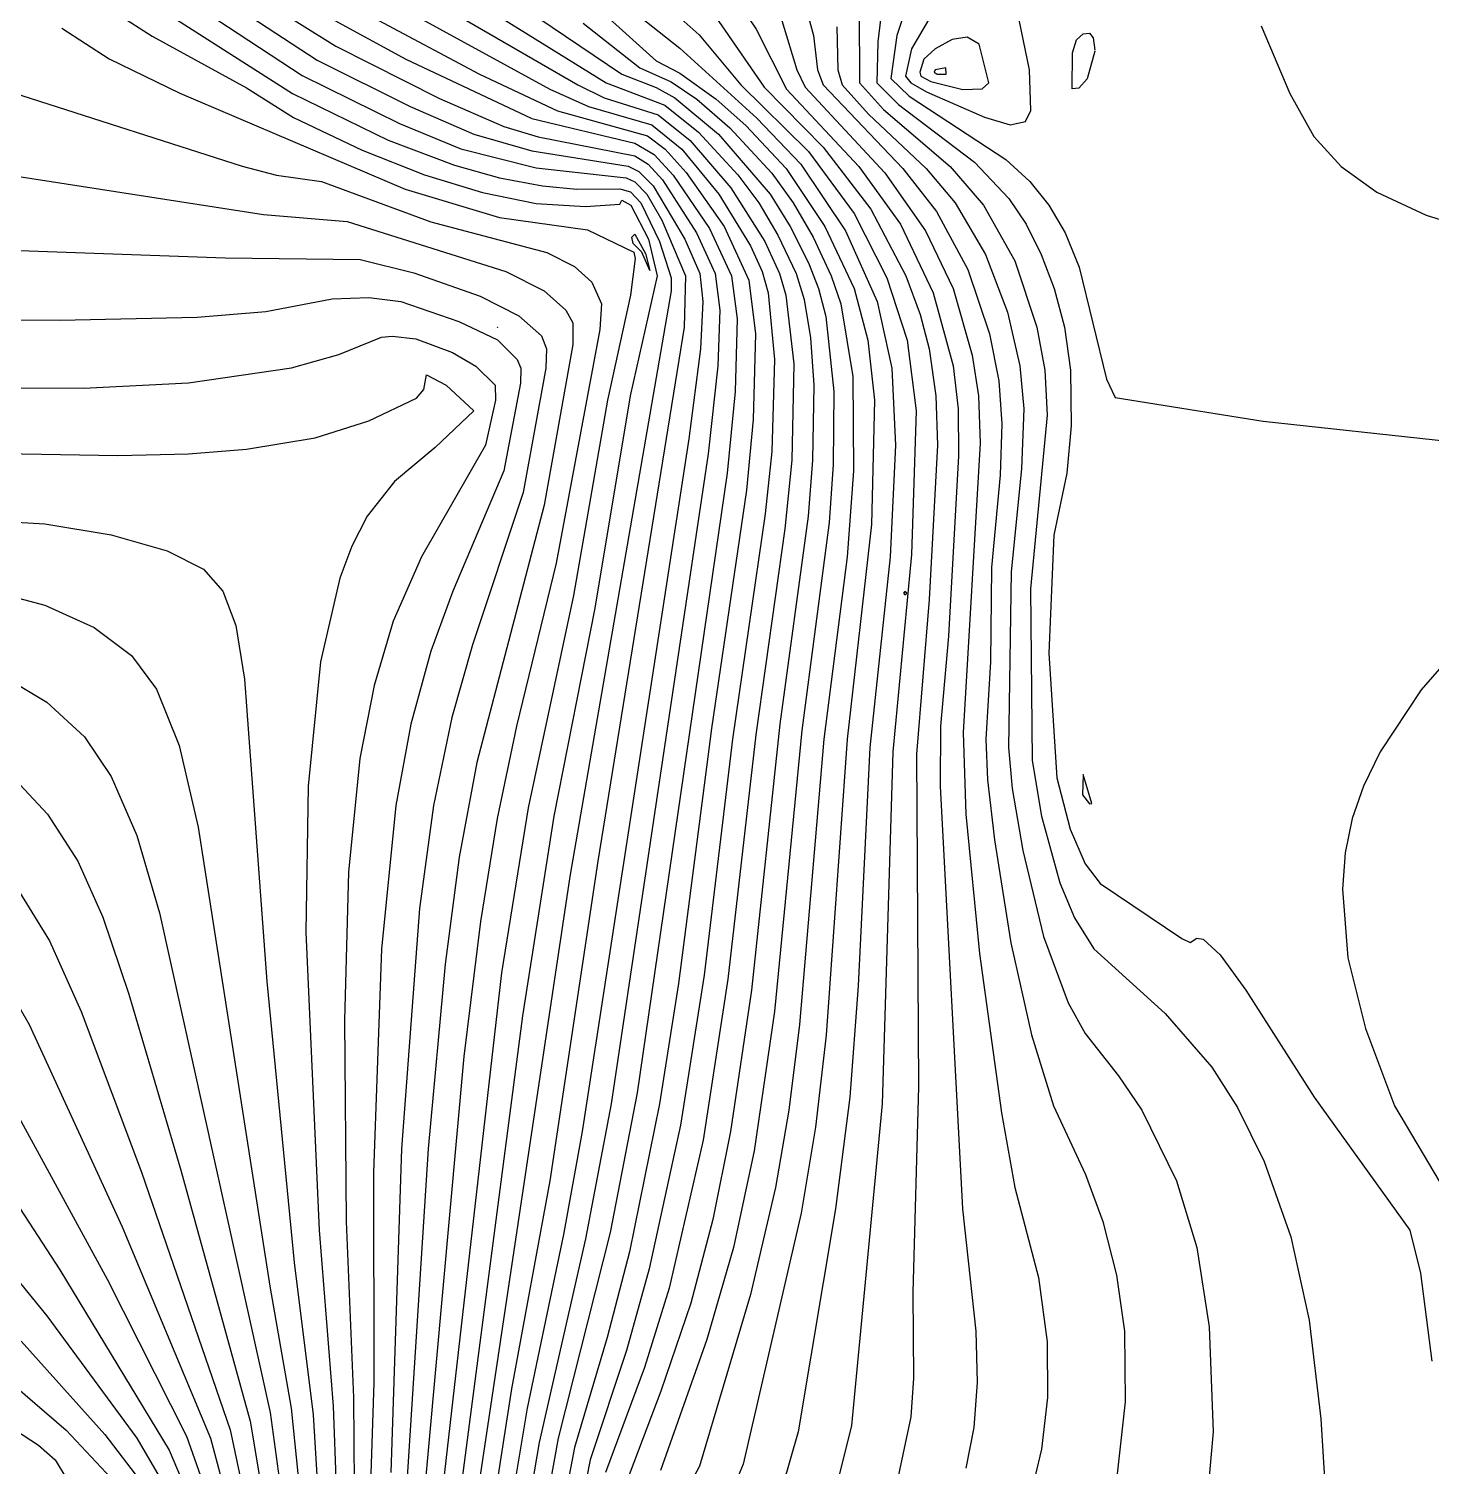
# Model space of a CAD drawing. Header units: inches. Extents: x 2608994 to 2618701, y 1261813 to 1271655.
# Drawn here: x 2611979 to 2612763, y 1264345 to 1265149 of the extents above; entities that cross this region are included whole.
import ezdxf

# ---------------------------------------------------------------- set-up
doc = ezdxf.new("R2010")
doc.units = ezdxf.units.IN
doc.header["$MEASUREMENT"] = 0

msp = doc.modelspace()

# ---------------------------------------------------------------- linework, layer by layer
for points, elevation in [([(2612206, 1265246.78), (2612342.8, 1265138.55), (2612386, 1265099.36), (2612410.51, 1265073.52), (2612435.47, 1265036.32), (2612453.17, 1264996.72), (2612461.45, 1264959.52), (2612463.47, 1264916.32), (2612460.47, 1264853.92), (2612449.09, 1264747.12), (2612442.56, 1264613.92), (2612437.94, 1264551.52), (2612429.94, 1264489.12), (2612409.06, 1264364.32), (2612400.19, 1264333.12)], 282), ([(2612146, 1265235.13), (2612310.32, 1265123.92), (2612329.6, 1265116.46), (2612340.03, 1265110.72), (2612364.4, 1265090.32), (2612393.36, 1265056.72), (2612404.55, 1265038.72), (2612414.77, 1265018.32), (2612420.49, 1265003.92), (2612424.46, 1264988.32), (2612428.97, 1264946.32), (2612428.55, 1264905.52), (2612426.38, 1264873.12), (2612411.05, 1264756.72), (2612395.86, 1264599.52), (2612384.43, 1264521.52), (2612372.81, 1264467.52), (2612358.01, 1264415.92), (2612332.12, 1264342.72)], 285), ([(2612028.4, 1265215.92), (2612150.47, 1265139.52), (2612208.4, 1265110.4), (2612244.4, 1265094.67), (2612263.6, 1265088.87), (2612317.6, 1265078.19), (2612325.07, 1265073.52), (2612333.2, 1265064.77), (2612352.19, 1265035.12), (2612362.69, 1265012.32), (2612365.14, 1264991.92), (2612364.05, 1264960.72), (2612358.71, 1264911.52), (2612304.37, 1264547.92), (2612290.07, 1264472.32), (2612264.07, 1264358.32), (2612255.97, 1264310.32)], 291), ([(2612005.6, 1265205.92), (2612131.6, 1265123.18), (2612186.04, 1265096.32), (2612220.4, 1265082.18), (2612262.4, 1265071.53), (2612312.8, 1265065.88), (2612317.6, 1265063.65), (2612324.33, 1265056.72), (2612332.87, 1265042.32), (2612346.03, 1265011.12), (2612345.3, 1264982.32), (2612296.88, 1264683.52), (2612270.07, 1264504.72), (2612248.65, 1264388.32), (2612237.29, 1264315.12)], 293), ([(2612051.2, 1265189.92), (2612140, 1265131.8), (2612191.89, 1265105.92), (2612227.6, 1265090.28), (2612260, 1265081.05), (2612314, 1265072.44), (2612320, 1265069.54), (2612328.01, 1265061.52), (2612345.69, 1265031.52), (2612354.12, 1265012.32), (2612355.75, 1264996.72), (2612354.34, 1264970.32), (2612347.79, 1264919.92), (2612288.12, 1264532.32), (2612277.8, 1264474.72), (2612257.47, 1264377.52), (2612246.65, 1264312.72)], 292), ([(2612477.79, 1265186.32), (2612464.26, 1265145.52), (2612460.91, 1265121.52), (2612471.2, 1265111.61), (2612525.2, 1265076.16), (2612538.58, 1265063.92), (2612549.37, 1265050.72), (2612558.45, 1265035.12), (2612566.27, 1265015.92), (2612581.6, 1264953.19), (2612586.4, 1264943.07), (2612669.2, 1264929.87), (2612772.4, 1264918.59)], 273), ([(2612536.19, 1265097.52), (2612539.24, 1265103.52), (2612538.39, 1265126.32), (2612529.25, 1265170.72), (2612522.8, 1265182.27), (2612518, 1265185.01), (2612512, 1265184.94), (2612500, 1265176.74), (2612482, 1265154.26), (2612472.4, 1265138.12), (2612469.14, 1265122.72), (2612472.07, 1265119.12), (2612480.8, 1265113.98), (2612513.2, 1265099.78), (2612527.6, 1265095.66), (2612536.19, 1265097.52)], 272), ([(2612024.8, 1265177.93), (2612126.11, 1265113.12), (2612179.6, 1265087.02), (2612216.8, 1265072.98), (2612242, 1265065.99), (2612266, 1265061.41), (2612285.2, 1265059.66), (2612309.2, 1265059.86), (2612315.2, 1265058.09), (2612320.96, 1265051.92), (2612331.5, 1265030.32), (2612337.98, 1265009.92), (2612337.94, 1265002.72), (2612281.23, 1264675.12), (2612227.88, 1264317.52)], 294), ([(2612457.83, 1265177.92), (2612453.67, 1265141.92), (2612453.04, 1265119.12), (2612465.2, 1265106.86), (2612507.73, 1265074.72), (2612526.92, 1265054.32), (2612536.58, 1265039.92), (2612545.04, 1265023.12), (2612552.19, 1265003.92), (2612557.96, 1264982.32), (2612561.37, 1264958.32), (2612561.73, 1264927.12), (2612559.3, 1264900.72), (2612552.08, 1264865.92), (2612549.36, 1264799.92), (2612553.74, 1264730.32), (2612561.27, 1264701.52), (2612569.6, 1264682.03), (2612578, 1264671.13), (2612623.6, 1264640.41), (2612628.4, 1264638.13), (2612632, 1264640.52), (2612635.6, 1264640.04), (2612645.2, 1264631.27), (2612659.5, 1264611.52), (2612697.77, 1264551.52), (2612751.24, 1264477.12), (2612757.18, 1264453.12), (2612763.56, 1264403.92)], 274), ([(2612009.2, 1265170.04), (2612047.6, 1265145.13), (2612100.4, 1265116.32), (2612126.8, 1265099.7), (2612165.2, 1265081.35), (2612200, 1265067.62), (2612232.4, 1265057.69), (2612262.4, 1265051.56), (2612290, 1265049.82), (2612309.2, 1265051.15), (2612310.4, 1265053.44), (2612315.39, 1265050.72), (2612325.4, 1265031.52), (2612330.16, 1265011.12), (2612315.09, 1264943.92), (2612295.22, 1264825.12), (2612272.29, 1264708.72), (2612254.9, 1264597.12), (2612217.72, 1264312.72)], 295), ([(2612194.82, 1265170.72), (2612285.77, 1265117.92), (2612300.45, 1265110.72), (2612330.8, 1265101.08), (2612348.6, 1265086.72), (2612371.44, 1265060.32), (2612390.33, 1265030.32), (2612398.57, 1265012.32), (2612402.12, 1265000.32), (2612406.56, 1264961.92), (2612405.57, 1264907.92), (2612401.67, 1264869.52), (2612385.33, 1264754.32), (2612369.79, 1264617.52), (2612355.82, 1264527.52), (2612336.81, 1264444.72), (2612323, 1264400.32), (2612301.21, 1264341.52)], 287), ([(2612212.85, 1265174.32), (2612301.58, 1265119.12), (2612334.4, 1265106.56), (2612353.37, 1265091.52), (2612375.21, 1265067.52), (2612387.05, 1265051.92), (2612397.73, 1265033.92), (2612407.89, 1265012.32), (2612412.39, 1264997.92), (2612416.02, 1264976.32), (2612417.79, 1264949.92), (2612417.12, 1264907.92), (2612414.73, 1264876.72), (2612398.74, 1264760.32), (2612382.99, 1264611.52), (2612371.28, 1264532.32), (2612361.23, 1264483.12), (2612348.92, 1264436.32), (2612332.3, 1264387.12), (2612314.51, 1264340.32)], 286), ([(2612184.44, 1265162.32), (2612270.13, 1265115.52), (2612291.74, 1265105.92), (2612327.2, 1265095.58), (2612343.94, 1265081.92), (2612364.74, 1265056.72), (2612382.41, 1265027.92), (2612388.92, 1265013.52), (2612392.33, 1265001.52), (2612395.85, 1264964.32), (2612394.28, 1264912.72), (2612390.56, 1264877.92), (2612372.35, 1264751.92), (2612356.37, 1264619.92), (2612343.2, 1264535.92), (2612325.77, 1264455.52), (2612312.93, 1264409.92), (2612292.66, 1264348.72), (2612283.64, 1264303.12)], 288), ([(2612336.8, 1265160.88), (2612353.6, 1265145.97), (2612376.97, 1265117.92), (2612414.74, 1265080.72), (2612440.32, 1265045.92), (2612458.74, 1265009.92), (2612469.97, 1264975.12), (2612475, 1264935.52), (2612472.36, 1264855.12), (2612462.1, 1264744.72), (2612456.06, 1264547.92), (2612438.93, 1264367.92), (2612430.94, 1264335.52)], 281), ([(2612376.66, 1265162.32), (2612385.58, 1265149.12), (2612402.57, 1265115.52), (2612443.03, 1265072.32), (2612466.24, 1265039.92), (2612484.54, 1265001.52), (2612495.76, 1264960.72), (2612498.51, 1264936.72), (2612498.78, 1264910.32), (2612493.11, 1264809.52), (2612488.74, 1264759.12), (2612488.44, 1264725.52), (2612500.96, 1264489.12), (2612508.37, 1264420.72), (2612509.25, 1264391.92), (2612507.25, 1264366.72), (2612502.9, 1264343.92)], 279), ([(2611788.86, 1265157.52), (2611790.48, 1265111.92), (2611792.18, 1265104.72), (2611795.68, 1265098.72), (2611809.13, 1265089.12), (2611824.4, 1265084.2), (2611846, 1265080.27), (2611972, 1265066.93), (2612110, 1265045.4), (2612156.8, 1265041.57), (2612245.56, 1265013.52), (2612266.88, 1265002.72), (2612279.04, 1264991.92), (2612282.93, 1264984.72), (2612283.07, 1264972.72), (2612266.93, 1264882.72), (2612229.2, 1264738.72), (2612219.45, 1264685.92), (2612211.61, 1264625.92), (2612202.09, 1264522.72), (2612188.56, 1264312.72)], 298), ([(2612147.78, 1265155.12), (2612189.5, 1265132.32), (2612260, 1265099.12), (2612317.6, 1265085.38), (2612328.4, 1265078.98), (2612339.2, 1265067.4), (2612359.49, 1265037.52), (2612371.77, 1265011.12), (2612374.88, 1264987.12), (2612373.81, 1264946.32), (2612369.32, 1264900.72), (2612319, 1264553.92), (2612303.81, 1264475.92), (2612274.83, 1264360.72), (2612265.38, 1264309.12)], 290), ([(2612171.2, 1265155.67), (2612230.86, 1265123.92), (2612274.4, 1265103.46), (2612324.8, 1265089.38), (2612334.69, 1265081.92), (2612346.4, 1265068.9), (2612367.65, 1265038.72), (2612381.38, 1265008.72), (2612385.1, 1264978.72), (2612383.96, 1264930.72), (2612380.15, 1264891.12), (2612360.5, 1264757.92), (2612342.14, 1264615.12), (2612331.53, 1264547.92), (2612314.6, 1264465.12), (2612302.23, 1264417.12), (2612284, 1264355.64), (2612274.59, 1264306.72)], 289), ([(2612288.8, 1265152.37), (2612320.41, 1265127.52), (2612338, 1265119.68), (2612352.4, 1265109.99), (2612370.82, 1265093.92), (2612394.4, 1265068.46), (2612406.24, 1265051.92), (2612417.38, 1265032.72), (2612427.52, 1265011.12), (2612432.91, 1264995.52), (2612439.64, 1264954.72), (2612439.97, 1264901.92), (2612436.38, 1264853.92), (2612423.4, 1264751.92), (2612409.87, 1264592.32), (2612403.81, 1264544.32), (2612396.4, 1264501.12), (2612382.37, 1264441.12), (2612353.94, 1264345.12), (2612343, 1264324.72)], 284), ([(2612299.6, 1265158.35), (2612329.6, 1265131.47), (2612342.8, 1265124.5), (2612363.2, 1265110.01), (2612379.86, 1265095.12), (2612402.31, 1265071.12), (2612423.95, 1265038.72), (2612440.31, 1265003.92), (2612447.98, 1264975.12), (2612451.68, 1264941.52), (2612450.11, 1264871.92), (2612436.37, 1264751.92), (2612424.66, 1264586.32), (2612418.7, 1264534.72), (2612410.67, 1264486.72), (2612378.25, 1264346.32), (2612370.82, 1264328.32)], 283), ([(2612362.53, 1265156.32), (2612390.08, 1265116.72), (2612423.06, 1265083.12), (2612449.67, 1265048.32), (2612469.23, 1265011.12), (2612477.23, 1264989.52), (2612482.31, 1264970.32), (2612486.15, 1264943.92), (2612487.03, 1264916.32), (2612482.42, 1264829.92), (2612475.19, 1264743.52), (2612476.38, 1264557.52), (2612473.22, 1264442.32), (2612473.54, 1264394.32), (2612472.03, 1264372.72), (2612464.37, 1264336.72)], 280), ([(2612399.86, 1265153.92), (2612408.27, 1265126.32), (2612412.93, 1265116.72), (2612457.56, 1265068.72), (2612480.35, 1265036.32), (2612495.67, 1265003.92), (2612506.48, 1264966.72), (2612509.98, 1264943.92), (2612510.88, 1264917.52), (2612501.38, 1264755.52), (2612502.94, 1264709.92), (2612510.55, 1264631.92), (2612522.8, 1264542.8), (2612530.35, 1264501.12), (2612543.54, 1264450.72), (2612548.34, 1264414.72), (2612548.56, 1264383.52), (2612545.25, 1264354.72), (2612538.07, 1264324.72)], 278), ([(2612413.75, 1265159.92), (2612417.65, 1265145.52), (2612419.95, 1265126.32), (2612423.1, 1265117.92), (2612467.65, 1265071.12), (2612486.44, 1265047.12), (2612504.03, 1265014.72), (2612516.11, 1264978.72), (2612521.31, 1264952.32), (2612522.94, 1264928.32), (2612522.04, 1264899.52), (2612517.24, 1264847.92), (2612516.56, 1264795.12), (2612514.04, 1264751.92), (2612514.95, 1264729.12), (2612518.81, 1264695.52), (2612527.99, 1264637.92), (2612539.6, 1264586.37), (2612551.96, 1264546.72), (2612569.72, 1264508.32), (2612579.49, 1264481.92), (2612587.17, 1264451.92), (2612591.56, 1264420.72), (2612592.05, 1264381.12), (2612587.25, 1264339.12)], 277), ([(2612443.26, 1265159.92), (2612443.41, 1265119.12), (2612456.8, 1265104.11), (2612494.07, 1265072.32), (2612512.74, 1265050.72), (2612530.3, 1265019.52), (2612542.55, 1264982.32), (2612547.12, 1264958.32), (2612548.41, 1264933.12), (2612539.05, 1264835.92), (2612539.89, 1264739.92), (2612545.17, 1264708.72), (2612555.5, 1264671.52), (2612563.6, 1264651.95), (2612574.4, 1264634.57), (2612614.3, 1264598.32), (2612640.41, 1264568.32), (2612654.8, 1264545.79), (2612669.79, 1264515.52), (2612684.75, 1264473.52), (2612694.96, 1264426.72), (2612701.46, 1264371.52), (2612706.98, 1264280.32)], 275), ([(2611898.8, 1265151.89), (2611905.46, 1265144.32), (2611919.2, 1265134.52), (2611940.8, 1265124.15), (2611974.73, 1265111.92), (2612098, 1265072.46), (2612117.2, 1265067.48), (2612142.4, 1265063.95), (2612203.6, 1265041.39), (2612268.4, 1265024.23), (2612284, 1265016.31), (2612293.54, 1265007.52), (2612298.99, 1264995.52), (2612298.01, 1264981.12), (2612273.64, 1264850.32), (2612251.49, 1264759.12), (2612240.68, 1264707.52), (2612231.36, 1264649.92), (2612221.97, 1264574.32), (2612198.3, 1264312.72)], 297), ([(2611997.2, 1265149.73), (2612023.6, 1265132.59), (2612063.2, 1265113.36), (2612189.2, 1265059.49), (2612242, 1265043.79), (2612291.2, 1265036.82), (2612317.08, 1265024.32), (2612317.81, 1265020.72), (2612315.2, 1265000.36), (2612302.29, 1264941.52), (2612283.38, 1264832.32), (2612258.07, 1264713.52), (2612243.14, 1264621.12), (2612208.1, 1264313.92)], 296), ([(2612430.67, 1265150.32), (2612431.23, 1265126.32), (2612433.7, 1265117.92), (2612448.4, 1265101.56), (2612480.75, 1265071.12), (2612496.84, 1265051.92), (2612513.89, 1265023.12), (2612526.09, 1264990.72), (2612532.98, 1264960.72), (2612535.29, 1264936.72), (2612534.08, 1264903.12), (2612528.14, 1264845.52), (2612526.76, 1264747.12), (2612528.74, 1264724.32), (2612534.74, 1264689.52), (2612546.39, 1264641.52), (2612560.08, 1264604.32), (2612569.6, 1264587.13), (2612588.3, 1264563.52), (2612601.25, 1264544.32), (2612620.8, 1264504.72), (2612632.08, 1264467.52), (2612638.96, 1264423.12), (2612641.19, 1264364.32), (2612636.16, 1264307.92)], 276), ([(2612501.2, 1265115.31), (2612512, 1265115.66), (2612515.76, 1265119.12), (2612510.27, 1265140.72), (2612503.6, 1265144.59), (2612495.2, 1265143.35), (2612485.6, 1265138.15), (2612479.41, 1265132.32), (2612477.14, 1265125.12), (2612477.72, 1265122.72), (2612483.2, 1265119.75), (2612501.2, 1265115.31)], 271), ([(2612575, 1265136.88), (2612570.8, 1265121.28), (2612566, 1265116.03), (2612562.4, 1265115.8), (2612562.47, 1265135.92), (2612564.8, 1265143.08), (2612568.4, 1265146.49), (2612572, 1265146.89), (2612574.03, 1265144.32), (2612575, 1265137.43)], 273), ([(2612668, 1265151.05), (2612684.13, 1265113.12), (2612697.57, 1265089.12), (2612712.81, 1265072.32), (2612732.86, 1265057.92), (2612760.4, 1265045.01), (2612796.4, 1265033.79)], 272), ([(2612486.8, 1265123.91), (2612491.8, 1265123.92), (2612491.69, 1265127.52), (2612485.6, 1265126.4), (2612485.05, 1265125.12), (2612486.8, 1265123.91)], 270), ([(2612326, 1265013.99), (2612321.59, 1265024.32), (2612316.72, 1265029.12), (2612315.95, 1265032.72), (2612317.6, 1265034.48), (2612323.6, 1265023.59), (2612326, 1265013.99)], 296), ([(2611931.2, 1265026.82), (2612088.4, 1265021.12), (2612164, 1265020.29), (2612194, 1265012.72), (2612231.2, 1264999.76), (2612252.8, 1264988.72), (2612265.44, 1264977.52), (2612268.3, 1264970.32), (2612267.9, 1264959.52), (2612255.26, 1264889.92), (2612226.94, 1264804.72), (2612215.37, 1264763.92), (2612205.08, 1264714.72), (2612197.13, 1264657.12), (2612187.14, 1264522.72), (2612181.21, 1264341.52)], 299), ([(2611880.8, 1264986.47), (2611996, 1264986.25), (2612072.8, 1264988.01), (2612111.2, 1264991.2), (2612148.4, 1264998.31), (2612168.8, 1264998.97), (2612186.8, 1264996.67), (2612219.2, 1264985.55), (2612240.8, 1264975.21), (2612251.79, 1264964.32), (2612253.81, 1264959.52), (2612253.68, 1264951.12), (2612244.44, 1264901.92), (2612215.86, 1264834.72), (2612203.59, 1264801.12), (2612192.37, 1264760.32), (2612183.9, 1264714.72), (2612175.98, 1264634.32), (2612171.43, 1264509.52), (2612171.69, 1264391.92), (2612168.88, 1264306.72)], 300), ([(2611870, 1264948.8), (2612009.2, 1264948.33), (2612068, 1264951.32), (2612125.6, 1264959.67), (2612152, 1264967), (2612176, 1264976.7), (2612182, 1264977.3), (2612195.2, 1264975.88), (2612215.6, 1264968.18), (2612228.8, 1264960.51), (2612239.6, 1264949.99), (2612239.71, 1264941.52), (2612234.11, 1264916.32), (2612198.3, 1264853.92), (2612182.48, 1264817.92), (2612171.83, 1264781.92), (2612163.9, 1264741.12), (2612157.44, 1264677.52), (2612155.28, 1264594.72), (2612156.23, 1264481.92), (2612160.19, 1264383.52), (2612160.67, 1264334.32)], 301), ([(2612240.8, 1264982.23), (2612240.72, 1264982.32), (2612240.8, 1264982.39), (2612240.87, 1264982.32), (2612240.8, 1264982.23)], 300), ([(2611900, 1264912.84), (2612028.4, 1264910.63), (2612068, 1264911.47), (2612100.4, 1264914.03), (2612138.8, 1264920.39), (2612168.8, 1264929.88), (2612195.54, 1264942.72), (2612199.63, 1264947.52), (2612201.2, 1264955.63), (2612212.04, 1264949.92), (2612227.6, 1264935.61), (2612206, 1264915.03), (2612183.2, 1264896.12), (2612167.98, 1264876.72), (2612159.32, 1264859.92), (2612152.58, 1264841.92), (2612141.79, 1264795.12), (2612134.83, 1264725.52), (2612133.65, 1264643.92), (2612141.14, 1264477.12), (2612148.87, 1264378.72), (2612150.5, 1264333.12)], 302), ([(2611920.4, 1264876.28), (2611987.6, 1264872.29), (2612024.8, 1264866.26), (2612056, 1264857.16), (2612076.4, 1264847), (2612087.2, 1264834.61), (2612094.41, 1264815.52), (2612099.32, 1264785.52), (2612111.73, 1264616.32), (2612127.14, 1264459.12), (2612137.7, 1264373.92), (2612140.37, 1264330.72)], 303), ([(2611955.2, 1264835.39), (2611987.6, 1264826.77), (2612015.2, 1264814.28), (2612036.09, 1264798.72), (2612050, 1264779.88), (2612062.74, 1264748.32), (2612073.45, 1264702.72), (2612113.42, 1264445.92), (2612125.48, 1264377.52), (2612130.08, 1264331.92)], 304), ([(2612468.8, 1264832.6), (2612469.87, 1264833.52), (2612468.8, 1264834.42), (2612468.01, 1264833.52), (2612468.8, 1264832.6)], 281), ([(2612797.6, 1264825.42), (2612757.64, 1264779.52), (2612734.66, 1264744.72), (2612725.27, 1264725.52), (2612718.95, 1264707.52), (2612715.03, 1264688.32), (2612713.58, 1264667.92), (2612716.64, 1264629.52), (2612726.36, 1264589.92), (2612742.68, 1264546.72), (2612771.2, 1264498.67)], 273), ([(2611963.6, 1264787.74), (2611988.8, 1264772.56), (2612009.75, 1264753.12), (2612024.8, 1264730.95), (2612039.15, 1264697.92), (2612051.8, 1264654.72), (2612113.72, 1264375.12), (2612120.3, 1264325.92)], 305), ([(2611968.4, 1264732.14), (2611989.11, 1264709.92), (2612006.01, 1264683.52), (2612020.01, 1264652.32), (2612034.58, 1264609.12), (2612063.76, 1264510.72), (2612102.43, 1264370.32), (2612110.38, 1264323.52)], 306), ([(2612572, 1264715.61), (2612573.26, 1264715.92), (2612568.4, 1264732.02), (2612568.14, 1264720.72), (2612572, 1264715.61)], 273), ([(2611972, 1264668.66), (2611990.12, 1264639.12), (2612008, 1264599.44), (2612041.6, 1264509.68), (2612091.26, 1264365.52), (2612100.46, 1264322.32)], 307), ([(2611959.23, 1264625.92), (2611978.77, 1264592.32), (2612030.8, 1264479.1), (2612080.24, 1264360.72), (2612090.46, 1264322.32)], 308), ([(2611955.2, 1264572.85), (2612022.4, 1264449.76), (2612066.78, 1264361.92), (2612079.23, 1264327.12)], 309), ([(2611931.2, 1264554.2), (2611996, 1264454.99), (2612057.2, 1264354.05), (2612070.56, 1264322.32)], 310), ([(2611942.6, 1264485.52), (2611988.8, 1264429.23), (2612038.99, 1264360.72), (2612059.35, 1264325.92)], 311), ([(2611936, 1264419.91), (2611999.6, 1264365.28), (2612038.78, 1264323.52)], 313), ([(2611974.4, 1264415.07), (2612021.2, 1264362.81), (2612050.2, 1264324.72)], 312), ([(2611952.8, 1264377.28), (2611984, 1264356.81), (2611993.47, 1264348.72), (2611999.95, 1264337.92)], 314)]:
    msp.add_lwpolyline(points, dxfattribs=dict(elevation=elevation))

doc.saveas('drawing.dxf')
